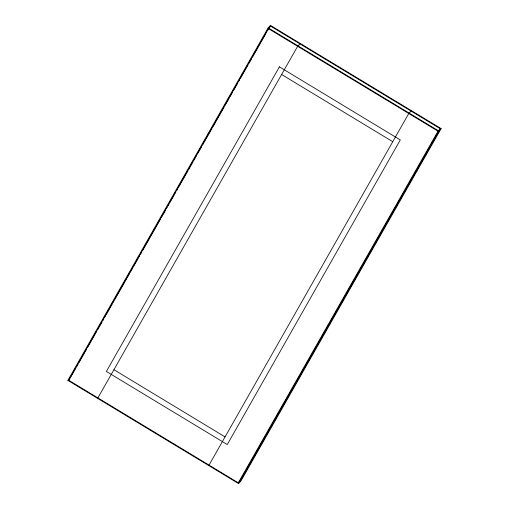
<?xml version="1.0" encoding="UTF-8"?>
<svg xmlns="http://www.w3.org/2000/svg" width="509" height="509" viewBox="0 0 509 509"><rect width="100%" height="100%" fill="white"/><g stroke="black" fill="none" stroke-linecap="round" stroke-linejoin="round"><path stroke-width="0.76" d="M67.894 380.395L268.173 27.842L270.495 25.45L441.106 128.605L240.827 481.158L238.505 483.55L67.894 380.395L70.217 378.002L76.108 367.632M68.651 380.217L268.389 28.606L270.712 26.213L440.349 128.783L240.611 480.394L238.288 482.786L68.651 380.217L69.58 379.262M76.891 366.251L78.068 364.177M78.857 362.796L86.708 348.97M87.497 347.583L96.92 330.996M97.703 329.609L102.023 322.006M102.812 320.625L103.594 319.245M104.383 317.858L105.56 315.784M106.343 314.403L112.234 304.032M113.023 302.651L114.201 300.577M114.983 299.197L124.406 282.603M125.195 281.222L129.515 273.619M130.298 272.239L133.046 267.397M133.835 266.016L138.155 258.413M138.938 257.026L139.727 255.645M140.509 254.265L141.687 252.19M142.475 250.803L160.539 219.01M161.321 217.623L165.641 210.02M166.43 208.639L167.213 207.258M168.002 205.871L169.179 203.797M169.961 202.417L174.282 194.813M175.064 193.433L175.853 192.046M176.636 190.665L177.819 188.591M178.602 187.21L188.025 170.617M188.814 169.236L193.134 161.633M193.916 160.246L196.665 155.41M197.454 154.03L201.774 146.42M202.557 145.04L203.339 143.659M204.128 142.278L205.305 140.204M206.088 138.817L211.979 128.453M212.768 127.065L224.157 107.024M224.94 105.637L229.26 98.033M230.043 96.653L232.791 91.811M233.58 90.43L237.9 82.827M238.683 81.446L239.472 80.059M240.254 78.679L248.112 64.853M248.895 63.472L251.643 58.63M252.432 57.25L260.284 43.424M261.066 42.043L265.386 34.434M266.175 33.053L266.958 31.673M267.747 30.292L270.495 25.45M97.9 397.904L297.638 46.294L299.96 43.901M209.04 465.099L408.784 113.488L411.1 111.096M238.288 482.786L438.026 131.176L440.349 128.783M238.505 483.55L438.783 130.998L441.106 128.605M268.173 27.842L438.783 130.998M268.389 28.606L438.026 131.176M281.617 74.499L392.757 141.693M113.921 369.699L225.061 436.9M279.416 66.851L106.375 371.449L227.262 444.548L400.303 139.943L279.416 66.851"/></g></svg>
